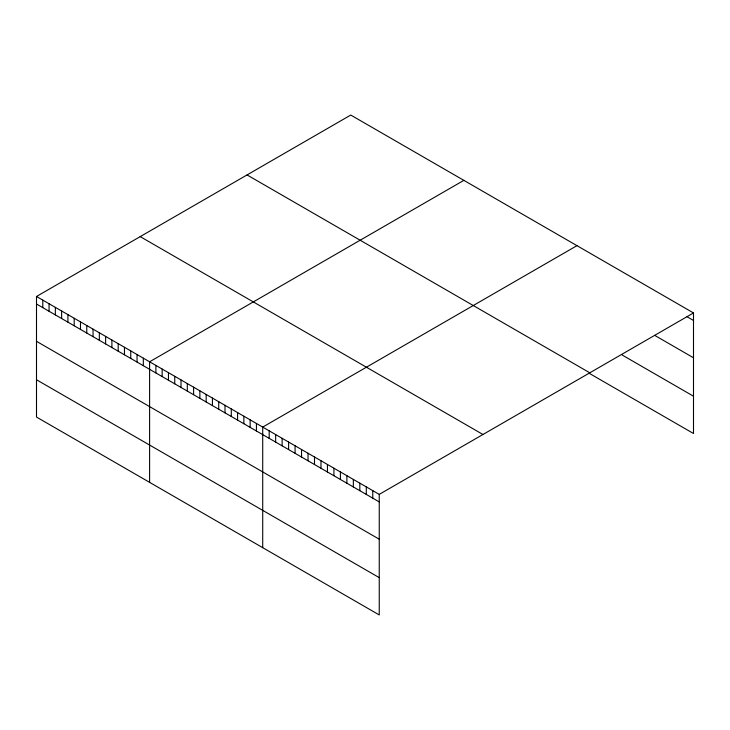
<?xml version="1.0" encoding="UTF-8"?>
<svg xmlns="http://www.w3.org/2000/svg" width="730" height="730" viewBox="0 0 730 730"><rect width="100%" height="100%" fill="white"/><g stroke="black" fill="none" stroke-linecap="round" stroke-linejoin="round"><path stroke-width="1.09" d="M36.5 296.49L379.244 494.374L379.244 614.943L36.5 417.058L36.5 296.49L350.756 115.057L693.5 312.942L693.5 433.51L589.913 373.705M463.86 180.356L149.604 361.788L149.604 482.366M576.965 245.654L262.709 427.087L262.709 547.664M379.244 494.374L693.5 312.942M687.03 316.729L693.5 320.47M654.655 335.344L693.5 357.773M622.288 355.09L693.5 396.207M247.05 174.926L589.794 372.811M140.206 236.611L482.95 434.496M36.5 304.018L379.244 501.902M36.5 341.321L379.244 539.205M36.5 379.755L379.244 577.64M372.774 490.633L372.774 498.161M366.296 486.892L366.296 494.429M359.826 483.16L359.826 490.688M353.347 479.418L353.347 486.946M346.878 475.686L346.878 483.214M340.399 471.945L340.399 479.473M333.929 468.204L333.929 475.741M327.451 464.472L327.451 472M320.981 460.73L320.981 468.258M314.502 456.989L314.502 464.526M308.033 453.257L308.033 460.785M301.554 449.516L301.554 457.053M295.084 445.784L295.084 453.312M288.605 442.042L288.605 449.57M282.136 438.301L282.136 445.838M275.657 434.569L275.657 442.097M269.188 430.828L269.188 438.356M256.431 423.464L256.431 430.992M250.144 419.832L250.144 427.369M243.866 416.209L243.866 423.738M237.579 412.578L237.579 420.115M231.291 408.955L231.291 416.483M225.013 405.323L225.013 412.851M218.726 401.692L218.726 409.229M212.439 398.069L212.439 405.597M206.161 394.437L206.161 401.974M199.874 390.815L199.874 398.343M193.596 387.183L193.596 394.711M187.309 383.56L187.309 391.088M181.022 379.928L181.022 387.457M174.744 376.297L174.744 383.834M168.457 372.674L168.457 380.202M162.169 369.042L162.169 376.58M155.892 365.42L155.892 372.948M143.326 358.165L143.326 365.693M137.039 354.534L137.039 362.062M130.752 350.902L130.752 358.439M124.474 347.279L124.474 354.807M118.187 343.648L118.187 351.185M111.9 340.025L111.9 347.553M105.622 336.393L105.622 343.921M99.335 332.77L99.335 340.299M93.057 329.139L93.057 336.667M86.77 325.507L86.77 333.044M80.483 321.884L80.483 329.412M74.204 318.253L74.204 325.79M67.917 314.63L67.917 322.158M61.63 310.998L61.63 318.526M55.352 307.376L55.352 314.904M49.065 303.744L49.065 311.272M42.787 300.112L42.787 307.649"/></g></svg>
